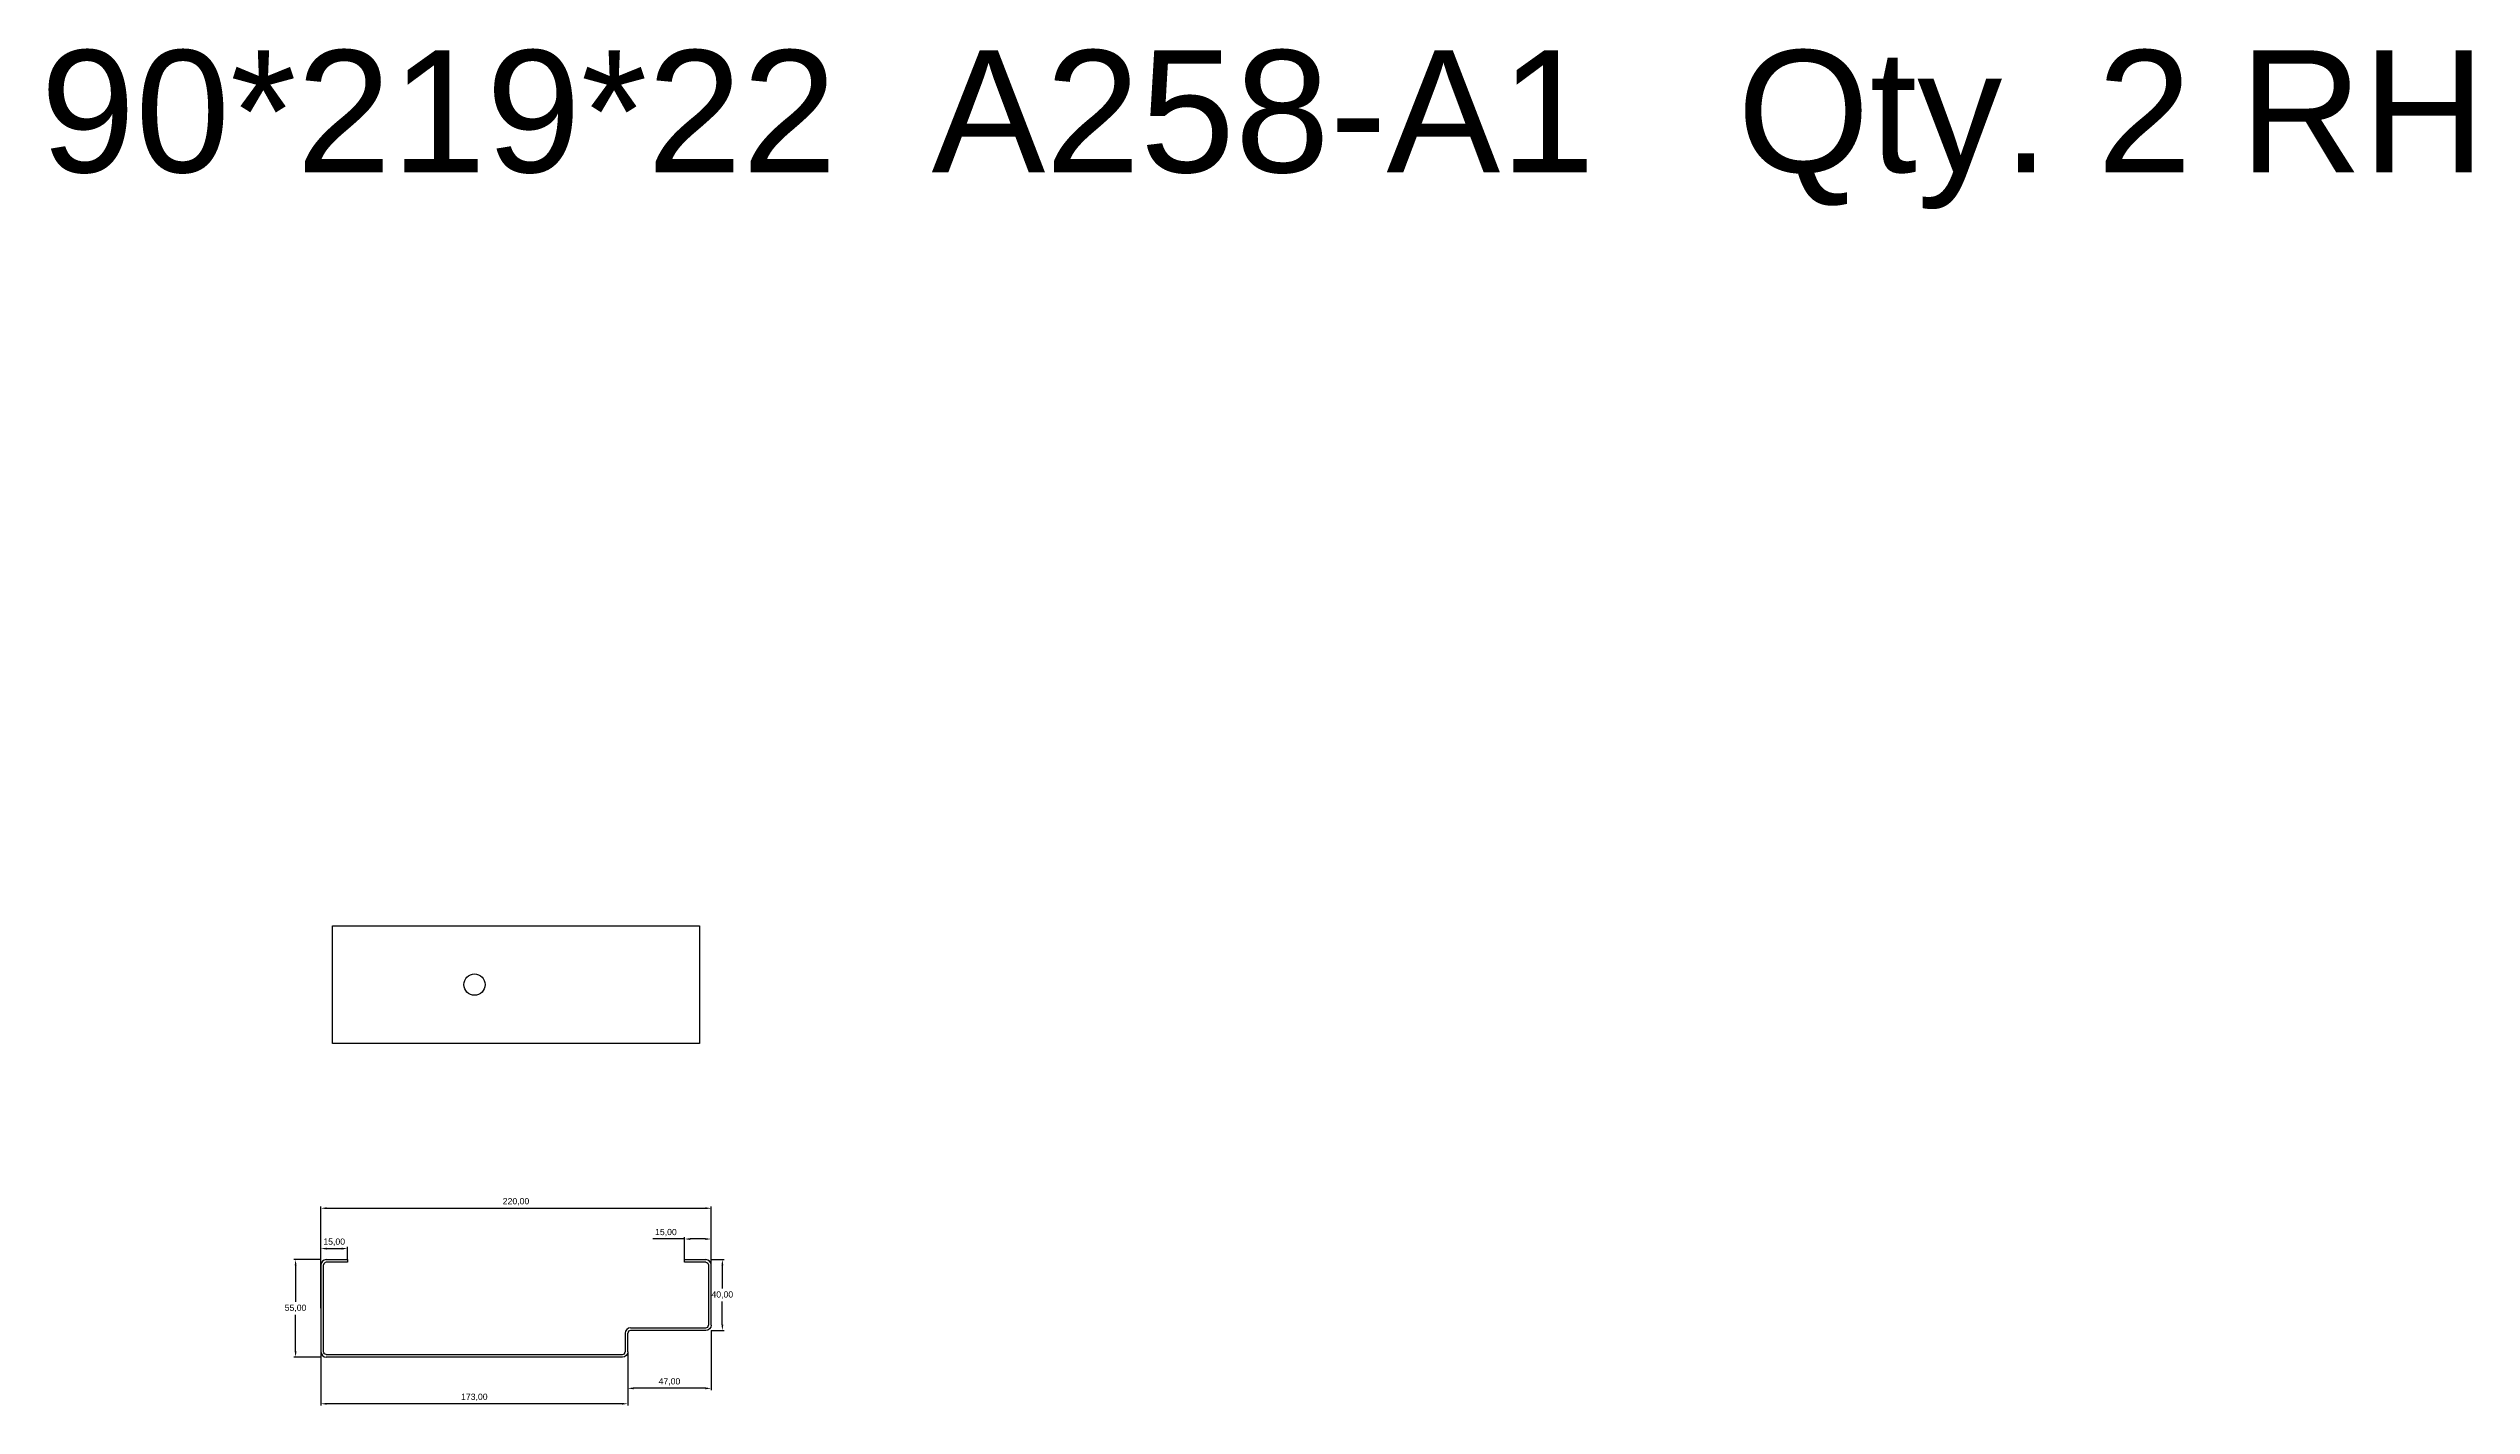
# Model space of a CAD drawing. Header units: inches. Extents: x 5699 to 12603, y -5236 to 4210.
# Drawn here: x 5699 to 7065, y 2393 to 3158 of the extents above; entities that cross this region are included whole.
import ezdxf

# ---------------------------------------------------------------- set-up
doc = ezdxf.new("R2010")
doc.units = ezdxf.units.IN
doc.header["$MEASUREMENT"] = 0
doc.layers.add('A-DIMS-INSD', color=7, linetype='Continuous')
doc.layers.add('TEXT', color=7, linetype='Continuous')
doc.styles.get("Standard").update_dxf_attribs({"font": 'arial.ttf'})
doc.dimstyles.new('ISO-25', dxfattribs={"dimtxt": 2.5, "dimasz": 2.5, "dimexe": 1.25, "dimexo": 0.625, "dimtad": 1, "dimtxsty": 'Standard', "dimcen": 2.5, "dimadec": 0, "dimazin": 0, "dimtfac": 1, "dimtmove": 0, "dimatfit": 3, "dimfxl": 1, "dimarcsym": 0})

# ---------------------------------------------------------------- blocks, each defined once
blk = doc.blocks.new('*D7')
at = {"layer": 'A-DIMS-INSD', "color": 0, "lineweight": -2, "transparency": 16777216}
for p, q in [((5853, 2475.3), (5837.7, 2475.3)), ((5838.7, 2472), (5838.7, 2451.4)), ((5838.7, 2423.6), (5838.7, 2444.1)), ((5853, 2420.3), (5837.7, 2420.3))]:
    blk.add_line(p, q, dxfattribs=at)
at = {"layer": 'A-DIMS-INSD', "color": 0, "transparency": 16777216}
for points in [[(5838.2, 2472), (5839.3, 2472), (5838.7, 2475.3)], [(5838.2, 2423.6), (5839.3, 2423.6), (5838.7, 2420.3)]]:
    blk.add_solid(points, dxfattribs=at)
at = {"layer": 'Defpoints', "color": 0, "transparency": 16777216}
for p in [(5853, 2475.3), (5838.7, 2420.3), (5853, 2420.3)]:
    blk.add_point(p, dxfattribs=at)
at = {"layer": 'A-DIMS-INSD', "color": 0, "transparency": 16777216, "insert": (5838.7, 2447.8), "char_height": 3.5, "attachment_point": 5}
blk.add_mtext('55,00', dxfattribs=at)
blk = doc.blocks.new('*D8')
at = {"layer": 'A-DIMS-INSD', "color": 0, "lineweight": -2, "transparency": 16777216}
for p, q in [((6073, 2435.3), (6073, 2401.7)), ((6026, 2423.3), (6026, 2401.7)), ((6069.7, 2402.7), (6029.3, 2402.7))]:
    blk.add_line(p, q, dxfattribs=at)
at = {"layer": 'A-DIMS-INSD', "color": 0, "transparency": 16777216}
for points in [[(6029.3, 2403.2), (6029.3, 2402.1), (6026, 2402.7)], [(6069.7, 2403.2), (6069.7, 2402.1), (6073, 2402.7)]]:
    blk.add_solid(points, dxfattribs=at)
at = {"layer": 'Defpoints', "color": 0, "transparency": 16777216}
for p in [(6073, 2435.3), (6026, 2423.3), (6026, 2402.7)]:
    blk.add_point(p, dxfattribs=at)
at = {"layer": 'A-DIMS-INSD', "color": 0, "transparency": 16777216, "insert": (6049.5, 2406.3), "char_height": 3.5, "attachment_point": 5}
blk.add_mtext('47,00', dxfattribs=at)
blk = doc.blocks.new('*D9')
at = {"layer": 'A-DIMS-INSD', "color": 0, "lineweight": -2, "transparency": 16777216}
for p, q in [((5853, 2423.3), (5853, 2393)), ((6026, 2423.3), (6026, 2393)), ((6022.7, 2394), (5856.3, 2394))]:
    blk.add_line(p, q, dxfattribs=at)
at = {"layer": 'A-DIMS-INSD', "color": 0, "transparency": 16777216}
for points in [[(5856.3, 2394.5), (5856.3, 2393.4), (5853, 2394)], [(6022.7, 2394.5), (6022.7, 2393.4), (6026, 2394)]]:
    blk.add_solid(points, dxfattribs=at)
at = {"layer": 'Defpoints', "color": 0, "transparency": 16777216}
for p in [(5853, 2423.3), (6026, 2423.3), (5853, 2394)]:
    blk.add_point(p, dxfattribs=at)
at = {"layer": 'A-DIMS-INSD', "color": 0, "transparency": 16777216, "insert": (5939.5, 2397.6), "char_height": 3.5, "attachment_point": 5}
blk.add_mtext('173,00', dxfattribs=at)
blk = doc.blocks.new('*D10')
at = {"color": 0, "lineweight": -2, "transparency": 16777216}
for p, q in [((6058, 2486.9), (6040.2, 2486.9)), ((6058, 2475.3), (6058, 2487.9)), ((6069.7, 2486.9), (6061.3, 2486.9)), ((6073, 2475.3), (6073, 2487.9))]:
    blk.add_line(p, q, dxfattribs=at)
at = {"color": 0, "transparency": 16777216}
for points in [[(6061.3, 2487.4), (6061.3, 2486.3), (6058, 2486.9)], [(6069.7, 2487.4), (6069.7, 2486.3), (6073, 2486.9)]]:
    blk.add_solid(points, dxfattribs=at)
at = {"layer": 'Defpoints', "color": 0, "transparency": 16777216}
for p in [(6058, 2486.9), (6058, 2475.3), (6073, 2475.3)]:
    blk.add_point(p, dxfattribs=at)
at = {"color": 0, "transparency": 16777216, "insert": (6047.5, 2490.5), "char_height": 3.5, "attachment_point": 5}
blk.add_mtext('15,00', dxfattribs=at)
blk = doc.blocks.new('*D11')
at = {"color": 0, "lineweight": -2, "transparency": 16777216}
for p, q in [((5853, 2472.3), (5853, 2482.5)), ((5856.3, 2481.5), (5864.7, 2481.5)), ((5868, 2475.3), (5868, 2482.5))]:
    blk.add_line(p, q, dxfattribs=at)
at = {"color": 0, "transparency": 16777216}
for points in [[(5856.3, 2482), (5856.3, 2480.9), (5853, 2481.5)], [(5864.7, 2482), (5864.7, 2480.9), (5868, 2481.5)]]:
    blk.add_solid(points, dxfattribs=at)
at = {"layer": 'Defpoints', "color": 0, "transparency": 16777216}
for p in [(5868, 2481.5), (5868, 2475.3), (5853, 2472.3)]:
    blk.add_point(p, dxfattribs=at)
at = {"color": 0, "transparency": 16777216, "insert": (5860.5, 2485.1), "char_height": 3.5, "attachment_point": 5}
blk.add_mtext('15,00', dxfattribs=at)
blk = doc.blocks.new('*D12')
at = {"color": 0, "lineweight": -2, "transparency": 16777216}
for p, q in [((6073, 2475.3), (6080.3, 2475.3)), ((6079.3, 2472), (6079.3, 2458.9)), ((6079.3, 2438.6), (6079.3, 2451.6)), ((6073, 2435.3), (6080.3, 2435.3))]:
    blk.add_line(p, q, dxfattribs=at)
at = {"color": 0, "transparency": 16777216}
for points in [[(6078.8, 2472), (6079.9, 2472), (6079.3, 2475.3)], [(6078.8, 2438.6), (6079.9, 2438.6), (6079.3, 2435.3)]]:
    blk.add_solid(points, dxfattribs=at)
at = {"layer": 'Defpoints', "color": 0, "transparency": 16777216}
for p in [(6073, 2475.3), (6073, 2435.3), (6079.3, 2435.3)]:
    blk.add_point(p, dxfattribs=at)
at = {"color": 0, "transparency": 16777216, "insert": (6079.3, 2455.3), "char_height": 3.5, "attachment_point": 5}
blk.add_mtext('40,00', dxfattribs=at)
blk = doc.blocks.new('*D65')
at = {"color": 0, "lineweight": -2, "transparency": 16777216}
for p, q in [((5853, 2447.8), (5853, 2505.2)), ((5856.3, 2504.2), (6069.7, 2504.2)), ((6073, 2447.8), (6073, 2505.2))]:
    blk.add_line(p, q, dxfattribs=at)
at = {"color": 0, "transparency": 16777216}
for points in [[(5856.3, 2504.8), (5856.3, 2503.7), (5853, 2504.2)], [(6069.7, 2504.8), (6069.7, 2503.7), (6073, 2504.2)]]:
    blk.add_solid(points, dxfattribs=at)
at = {"layer": 'Defpoints', "color": 0, "transparency": 16777216}
for p in [(6073, 2504.2), (5853, 2447.8), (6073, 2447.8)]:
    blk.add_point(p, dxfattribs=at)
at = {"color": 0, "transparency": 16777216, "insert": (5963, 2507.9), "char_height": 3.5, "attachment_point": 5}
blk.add_mtext('220,00', dxfattribs=at)

msp = doc.modelspace()

# ---------------------------------------------------------------- linework, layer by layer
at = {"linetype": 'Continuous', "lineweight": 25}
for p, q in [((5856.027, 2475.271), (5868.027, 2475.271)), ((5868.027, 2473.771), (5856.027, 2473.771)), ((5868.027, 2475.271), (5868.027, 2473.771)), ((6058.027, 2473.771), (6058.027, 2475.271)), ((6058.027, 2475.271), (6070.027, 2475.271)), ((6070.027, 2473.771), (6058.027, 2473.771)), ((5853.027, 2472.271), (5853.027, 2423.271)), ((6073.027, 2438.271), (6073.027, 2472.271)), ((6026.027, 2423.271), (6026.027, 2433.771)), ((6027.527, 2436.771), (6070.027, 2436.771)), ((5856.027, 2421.771), (6023.027, 2421.771))]:
    msp.add_line(p, q, dxfattribs=at)
at = {"color": 3, "linetype": 'Continuous', "lineweight": 25}
msp.add_lwpolyline([(5859.527, 2663.478), (6066.527, 2663.478), (6066.527, 2597.21), (5859.527, 2597.21)], close=True, dxfattribs=at)
at = {"linetype": 'Continuous', "lineweight": 25}
for points in [[(6070.027, 2473.771, -0.41421356), (6071.527, 2472.271), (6071.527, 2438.271)], [(5856.027, 2421.771, -0.41421356), (5854.527, 2423.271), (5854.527, 2472.271)], [(6027.527, 2436.771, 0.41421356), (6024.527, 2433.771), (6024.527, 2423.271)], [(6073.027, 2438.271, -0.41421356), (6070.027, 2435.271), (6027.527, 2435.271)], [(6026.027, 2423.271, -0.41421356), (6023.027, 2420.271), (5856.027, 2420.271)]]:
    msp.add_lwpolyline(points, format="xyb", dxfattribs=at)
msp.add_circle((5939.594, 2630.344), 6)
for centre, radius, start, end in [((5856.027, 2472.271), 3, 90, 180), ((5856.027, 2472.271), 1.5, 90, 180), ((6070.027, 2472.271), 3, 0, 90), ((6027.527, 2433.771), 1.5, 90, 180), ((6070.027, 2438.271), 1.5, 270, 0), ((5856.027, 2423.271), 3, 180, 270), ((6023.027, 2423.271), 1.5, 270, 0)]:
    msp.add_arc(centre, radius, start, end, dxfattribs=at)

# ---------------------------------------------------------------- texts
at = {"layer": 'TEXT', "color": 3, "insert": (5694.906, 3157.237), "char_height": 68.80475, "attachment_point": 1}
msp.add_mtext_dynamic_manual_height_columns('90*219*22  A25{\\fArial|b0|i0|c178|p34;8}-A1   Qty. 2 RH', width=2248.95633, gutter_width=344.024, heights=[58.959], dxfattribs=at)

# ---------------------------------------------------------------- dimensions: what is measured, and where the dimension line sits
for base, p1, p2, picture, middle in [((6073.027, 2504.246), (5853.027, 2447.771), (6073.027, 2447.771), '*D65', (5963.027, 2504.246)), ((5868.027, 2481.493), (5853.027, 2472.271), (5868.027, 2475.271), '*D11', (5860.527, 2481.493))]:
    dim = msp.add_linear_dim(base=base, p1=p1, p2=p2, dimstyle='ISO-25', override={"dimtxt": 3.5, "dimasz": 3.302, "dimexe": 1, "dimexo": 0, "dimgap": 1.524, "dimtih": 1, "dimtoh": 1, "dimzin": 1, "dimadec": 2, "dimtzin": 1})
    dim.commit()
    dim.dimension.update_dxf_attribs({"geometry": picture, "text_midpoint": middle, "dimtype": 160})
dim = msp.add_linear_dim(base=(6058.027, 2486.889), p1=(6073.027, 2475.271), p2=(6058.027, 2475.271), angle=180, dimstyle='ISO-25', override={"dimtxt": 3.5, "dimasz": 3.302, "dimexe": 1, "dimexo": 0, "dimgap": 1.524, "dimtih": 1, "dimtoh": 1, "dimzin": 1, "dimadec": 2, "dimtzin": 1})
dim.commit()
dim.dimension.update_dxf_attribs({"geometry": '*D10', "text_midpoint": (6047.466, 2486.889), "dimtype": 160})
dim = msp.add_linear_dim(base=(6079.317, 2435.271), p1=(6073.027, 2475.271), p2=(6073.027, 2435.271), angle=270, dimstyle='ISO-25', override={"dimtxt": 3.5, "dimasz": 3.302, "dimexe": 1, "dimexo": 0, "dimgap": 1.524, "dimtih": 1, "dimtoh": 1, "dimzin": 1, "dimadec": 2, "dimtzin": 1})
dim.commit()
dim.dimension.update_dxf_attribs({"geometry": '*D12', "text_midpoint": (6079.317, 2455.271)})
at = {"layer": 'A-DIMS-INSD'}
for base, p1, p2, angle, picture, middle in [((5838.748, 2420.271), (5853.027, 2475.271), (5853.027, 2420.271), 90, '*D7', (5838.748, 2447.771)), ((6026.027, 2402.69), (6073.027, 2435.271), (6026.027, 2423.271), 180, '*D8', (6049.527, 2406.317)), ((5853.027, 2393.967), (6026.027, 2423.271), (5853.027, 2423.271), 180, '*D9', (5939.527, 2397.595))]:
    dim = msp.add_linear_dim(base=base, p1=p1, p2=p2, angle=angle, dimstyle='ISO-25', override={"dimtxt": 3.5, "dimasz": 3.302, "dimexe": 1, "dimexo": 0, "dimgap": 1.524, "dimtih": 1, "dimtoh": 1, "dimzin": 1, "dimadec": 2, "dimtzin": 1}, dxfattribs=at)
    dim.commit()
    dim.dimension.update_dxf_attribs({"geometry": picture, "text_midpoint": middle})

doc.saveas('drawing.dxf')
